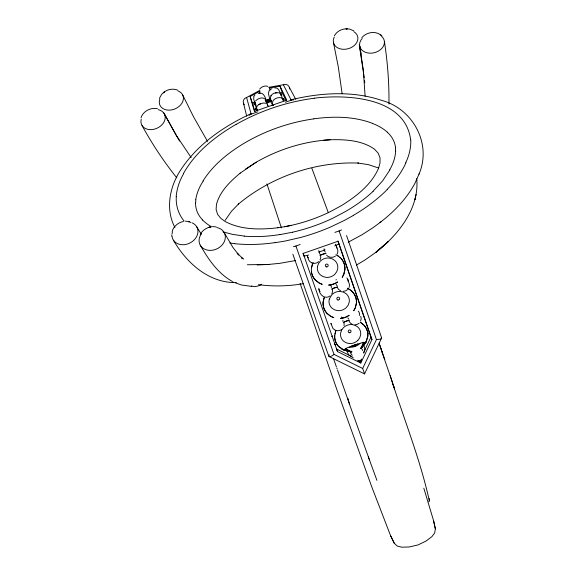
<?xml version="1.0" encoding="UTF-8"?>
<svg xmlns="http://www.w3.org/2000/svg" width="576" height="576" viewBox="0 0 576 576"><rect width="100%" height="100%" fill="white"/><g stroke="black" fill="none" stroke-linecap="round" stroke-linejoin="round"><path stroke-width="0.86" d="M388.951 104.047C389.232 83.066 387.569 62.093 384.394 41.364M195.631 203.062L195.847 199.807M395.546 150.934L395.438 147.737M423.821 488.189L433.562 520.618L435.362 528.883L434.664 533.016L431.827 536.71L425.93 541.13L417.895 544.975L409.212 546.977L401.854 547.2L397.332 546.077L394.265 543.262L390.571 535.658L371.765 486.857L337.19 390.571L300.074 283.298M176.306 196.488C175.651 205.272 178.43 214.25 184.097 221.026M365.573 341.784C362.534 343.361 364.565 347.134 364.954 349.704L363.766 353.059M329.119 354.694C327.73 358.913 332.842 355.478 334.008 354.384L362.678 368.467L364.306 373.183M356.465 265.039L364.723 260.165L376.178 252.115L388.433 241.423L376.049 252.194C398.232 234.792 419.479 208.548 416.75 178.675M311.551 267.35L313.15 262.62M317.477 266.544L318.456 263.664L320.292 261.166A10.807 10.706 -22 0 1 329.249 258.055L332.244 258.862L334.786 260.51A9.302 9.209 -22.5 0 1 337.694 268.891L336.701 271.757L334.865 274.248A10.814 10.714 -22.1 0 1 325.93 277.351L322.949 276.552L320.4 274.91A9.302 9.209 -21.6 0 1 317.47 266.544M334.915 334.116L335.808 330.984M415.001 199.138L414.871 199.714L416.11 194.429M349.034 287.525L349.639 285.142L347.738 279.324M360.598 321.041L361.202 318.679L360.77 316.325M253.865 96.408L253.67 99.209L256.169 106.344M275.918 92.808C269.215 93.622 269.316 100.354 272.75 105.293M418.997 174.197C432.065 143.762 412.891 108.547 381.29 100.26C352.044 90.504 320.206 92.758 290.635 99.85M344.074 325.577L344.074 322.942M312.386 263.988L311.364 268.949A15.228 15.077 -21.2 0 0 315.216 279.972L319.046 283.032L322.135 284.393M331.819 293.81L332.561 291.65L332.41 289.411M324.13 297.562L323.042 302.299A15.134 14.904 -20.8 0 0 326.851 313.193L330.646 316.21L333.72 317.556M324.194 297.756L323.107 302.501A15.142 14.911 -20.8 0 0 326.923 313.402L330.718 316.418L333.792 317.765M335.736 330.768L334.728 335.678A15.062 14.746 -20.6 0 0 338.494 346.457L343.75 350.179L350.237 351.562A17.647 17.287 -21 0 0 351.864 351.504M361.67 358.985L360.511 362.275L360.187 361.39L357.854 360.252M361.354 349.135L362.354 346.637A25.258 6.264 -70.4 0 1 363.6 342.85L363.406 342.281L358.956 343.699A21.067 7.891 -19.1 0 0 357.674 344.009A15.775 5.882 -19.1 0 0 354.312 345.017A15.775 5.882 -19.1 0 0 351.05 346.32L345.499 348.53L345.73 349.142A24.422 5.818 32.1 0 1 348.797 351.137L351.792 352.85M368.827 333.367L369.482 331.711M419.191 173.7L414.878 183.42C404.942 201.866 389.225 216.461 372.146 228.247L362.21 234.634L348.192 242.222M172.13 231.3C173.693 226.267 178.236 222.509 183.37 221.479M361.044 348.12L363.406 342.281M141.034 117.713C143.15 111.096 150.768 107.266 157.435 108.684M336.01 280.015L336.254 279.454M428.89 501.833L429.343 500.818C419.926 458.201 403.2 417.305 390.218 375.646M159.401 98.402L161.633 94.306L164.326 91.951L163.318 92.765C167.112 89.273 173.009 88.164 177.775 90.194M405.907 162.835C401.429 172.807 394.726 181.62 387.144 189.425M363.492 352.771L370.937 337.111L337.896 241.106M303.091 253.231L337.486 351.576L360.799 363.038L371.966 339.552L338.126 241.229L303.084 253.44L304.099 256.118M362.678 368.467L376.43 339.588L339.12 230.94A5.926 1.418 -18.8 0 0 341.539 229.939M364.543 373.882L381.65 338.004L346.558 235.519M360.187 361.39L360.929 359.842M337.046 254.218C338.53 251.719 337.795 248.81 336.413 246.449M389.938 169.862L382.507 181.008L373.025 191.275M183.384 173.657C195.3 152.201 215.258 136.426 236.189 124.301M320.076 259.855L320.818 257.191L320.371 254.786M342.202 277.193L343.778 274.205L344.88 269.431A15.214 15.07 -22.8 0 0 341.078 258.401M342.274 277.38L343.85 274.385L344.952 269.611A15.228 15.077 -22.8 0 0 341.158 258.574L339.941 257.263M353.736 310.579L355.306 307.613L356.407 302.89A15.134 14.904 -21.8 0 0 352.649 291.982L351.518 290.858M353.815 310.781L355.392 307.814L356.494 303.091A15.142 14.911 -21.8 0 0 352.735 292.169L350.258 289.836L347.364 288.18M225.13 220.349L231.538 211.198L238.687 203.81L238.262 204.206C271.361 176.659 315.338 161.424 358.409 163.066L357.826 163.022L368.395 164.642L378.569 167.983M203.004 180.965C213.192 164.678 228.701 152.446 245.023 142.733A160.517 135.202 -18.6 0 1 313.841 118.865M334.354 35.813C336.802 31.27 342.115 28.498 347.242 28.886L345.96 28.865L349.524 29.045L353.837 30.866M200.218 234.396C202.298 230.494 206.215 227.815 210.506 226.915M259.639 89.122C261.353 86.659 265.061 85.378 267.883 86.342M257.026 106.445L258.264 104.926L259.834 104.105M254.023 96.07L254.923 94.968M270.706 95.926L271.015 95.551M255.578 100.98C257.738 98.395 262.433 96.617 265.277 99.144M357.797 340.416L359.618 337.975L360.598 335.16A9.202 9.014 -21.2 0 0 357.768 326.959L355.255 325.361L352.303 324.576A10.692 10.469 -21 0 0 343.447 327.665L341.618 330.113L340.646 332.935A9.202 9.014 -20.8 0 0 343.498 341.129L346.018 342.72L348.962 343.498A10.699 10.476 -21 0 0 357.79 340.416M361.836 37.678C366.358 32.177 375.538 30.506 381.11 35.316M240.278 173.059C230.227 181.418 219.967 191.268 216.475 204.293L216.101 209.513L217.591 214.33L220.817 218.326L225.115 221.479C241.164 230.119 260.784 229.752 277.819 227.758L277.985 227.736M256.68 107.215L256.154 107.626A13.529 2.29 -19.1 0 0 256.673 109.325L257.335 109.325M256.363 108.23L256.889 107.82M255.334 102.823L254.822 103.219A13.183 2.174 -19.1 0 0 255.312 104.832L255.96 104.832M255.125 102.233L254.614 102.629A13.183 2.167 -19.1 0 0 255.103 104.242L255.751 104.234M240.098 173.196L256.198 162.216L245.383 169.207M379.98 222.559L380.952 221.861M331.661 336.6L332.582 335.995M318.744 261.655L316.822 262.894L314.395 263.39L311.998 262.944M347.602 289.606L345.686 290.83L343.282 291.326M359.179 323.143L357.278 324.36L354.888 324.864M341.885 349.582L345.73 349.142M353.362 215.446L344.318 220.457L330.206 227.167A170.467 131.969 -18.7 0 1 300.571 237.485L285.329 241.006L275.098 242.698M256.075 162.288C278.611 149.278 304.15 141.242 330.163 139.774C343.944 139.356 361.908 140.011 374.573 149.285L378.137 153.13L380.023 157.81L380.009 162.922L378.648 168.048C371.52 184.745 356.328 196.351 341.33 205.682L329.609 212.018C315.36 218.909 300.19 223.891 284.616 226.706L277.819 227.758M254.945 111.658L252.418 103.104L254.743 101.83M246.737 116.287L243.482 103.219C242.59 100.793 244.202 98.071 246.6 97.517L259.589 90.497M269.424 87.998L280.008 86.126L286.798 100.159L254.477 111.391L250.106 96.516L260.237 91.037M335.448 256.061C332.762 258.062 328.788 257.695 326.549 255.19M330.113 295.92C325.145 299.736 319.212 294.782 318.989 289.346M341.791 329.429L339.602 330.53L337.363 330.754L335.225 330.192M251.345 113.501C223.805 126.259 197.46 144.209 180.677 170.014C169.625 186.646 165.19 209.246 174.931 227.52M259.978 104.04L263.405 102.996L265.594 103.255M258.919 104.53L260.431 103.831M271.973 88.675C266.162 90.245 269.093 97.445 271.022 101.066M268.668 87.343L283.363 84.737C285.602 83.7 288.59 84.874 289.325 87.286L295.819 99.454M249.034 115.466A5.594 5.508 63.6 0 1 251.15 114.142L257.825 111.816M285.365 102.247L291.211 100.21L283.363 84.737M293.4 246.708A5.926 1.418 -19.4 0 0 295.92 245.981L300.161 244.505M334.886 232.409L339.12 230.94M258.206 93.463C263.743 91.08 265.918 98.539 266.645 102.586M275.882 92.815L279.036 92.83M275.335 92.945L276.898 92.585M292.435 232.243L279.806 234.655M295.582 260.546L279.857 263.318L268.114 264.485M284.486 226.728L291.226 225.396M279.634 93.182L282.276 92.729L286.15 100.814M303.206 283.694C288.454 286.243 273.312 286.632 258.466 284.659M363.607 342.85L364.198 342.763M313.841 118.814C333.31 116.222 353.83 116.222 372.413 123.329M314.136 98.201C346.716 94.234 405.202 96.89 410.659 139.853M274.788 87.89C278.827 87.278 279.943 92.218 280.757 95.134M323.719 140.242L330.163 139.774M257.206 264.96L269.078 264.442L247.334 264.758M281.815 98.482L282.492 98.474A13.529 2.29 -19.1 0 1 283.241 100.087M212.501 226.606L216.144 226.886M185.35 221.177L189.511 221.544M376.488 339.588L380.426 339.142L381.665 338.04M251.791 286.409L241.567 285.019L235.75 282.96M233.446 282.593C207.065 281.606 185.976 262.008 173.419 240.199M244.325 236.081L232.387 234.353L222.955 231.854M234.742 243.626L229.882 243M281.657 97.884C277.87 96.718 271.411 99.187 272.585 104.018M322.078 284.206L318.982 282.845L315.158 279.785A15.214 15.07 -21.2 0 1 311.422 271.858M351.936 356.566L336.686 349.063L337.486 351.576M364.536 373.91L328.867 356.414L292.867 254.218M347.443 288.374L350.338 290.03M335.83 254.722L338.738 256.399M345.499 348.53L350.971 351.641M334.188 344.023L335.736 344.909M231.998 281.232C217.634 273.218 208.21 259.006 200.189 245.102M353.326 357.84L348.775 355.01L346.795 350.777L345.319 349.387M360.353 362.232L357.941 360.727M360.338 322.193L364.183 325.404M360.425 322.402L363.06 324.295M352.224 324.245L350.323 323.028L349.063 321.206M340.618 290.75L338.695 289.512L337.428 287.669M311.753 262.836L309.816 261.583L308.527 259.726L307.505 256.522M337.262 255.319L340.013 257.436M242.705 258.581L241.43 257.702L243.367 259.027L237.197 253.238L238.817 254.981L232.862 247.37L224.136 232.474M334.93 329.998L332.986 328.522L330.854 323.294M380.29 34.596L381.982 36.086M387.252 132.185L389.124 134.035A35.042 28.217 -14.7 0 1 395.525 147.722M202.615 219.967L200.376 217.354A35.071 28.253 -22.7 0 1 195.545 203.076M176.774 177.826C163.721 161.453 152.107 143.928 142.049 125.561M191.167 157.565L176.148 135.151L164.484 114.199M201.168 234.043L196.438 226.318M207.562 141.444L193.579 116.892L182.75 95.076M179.496 141.077L163.836 112.939M267.221 104.386L267.955 105.624M392.501 383.882L392.904 384.631M243.482 103.219L244.325 104.789M390.571 535.658L394.265 543.262M393.113 385.056L393.552 386.021M370.937 337.111L371.966 339.552M393.782 386.575L394.618 388.937M311.861 168.286L328.277 212.573M359.842 360.454L360.799 363.038M349.618 404.59L369.518 460.066M376.913 480.341L368.316 456.797M265.205 100.512A12.017 1.75 -19.1 0 1 267.883 99.526L268.121 100.21M268.013 100.253L268.15 100.649A13.882 13.608 70.8 0 1 265.91 101.21M359.957 343.49A13.694 13.356 -20.8 0 1 354.974 346.493L354.636 345.528A13.867 13.529 -21.2 0 0 357.674 344.009M354.312 345.024L354.506 345.578A13.961 13.421 -23.5 0 1 351.065 346.385M250.106 96.516L252.418 103.104M295.92 245.981L334.008 354.384M336.384 366.804L333.612 358.898M336.773 367.927L337.169 369.043M259.438 91.836L260.021 93.499M255.218 104.206L257.213 109.901M265.982 100.346L267.962 106.042M379.519 344.779L382.594 353.686M379.303 344.232L379.692 345.362M380.477 347.63L380.866 348.761M381.643 351.014L382.032 352.138M269.734 88.366L270.31 90.036M280.008 86.126L282.276 92.729M281.34 95.126L283.306 100.836M379.13 343.051L384.768 359.597M281.434 227.93L266.94 183.91M338.026 241.2L338.616 243.079M338.846 243.85L338.875 243.95A162.706 159.847 71.1 0 1 334.706 245.93M246.6 97.517L251.143 114.134M348.264 400.212L349.697 404.618A204.718 2.556 70.8 0 1 337.558 370.159M435.362 528.883L433.562 520.618M333.497 42.718L338.249 66.622L342.151 93.766M348.17 399.78L347.969 398.311M289.325 87.286L289.634 89.042M359.294 45.036L364.226 77.724M359.762 46.361L363.319 70.099L365.126 96.228M359.611 45.454L361.116 54.144M171.727 235.044L171.893 236.066M364.507 80.222L364.788 82.728M429.343 500.818L429.235 498.478M353.88 31.702A12.478 9.425 -14.7 0 1 355.565 44.201A12.478 9.425 -14.7 0 1 339.523 48.636A12.478 9.425 -14.7 0 1 334.289 37.116M381.773 36.511A12.586 9.547 -13.5 0 1 380.462 49.702A12.586 9.547 -13.5 0 1 363.6 51.401A12.586 9.547 -13.5 0 1 362.189 38.484M158.17 109.663A12.6 9.569 -24 0 1 164.405 121.183A12.6 9.569 -24 0 1 149.436 129.607A12.6 9.569 -24 0 1 141.264 119.174M178.128 90.994A12.492 9.446 -22.8 0 1 181.958 103.133A12.492 9.446 -22.8 0 1 166.594 109.944A12.492 9.446 -22.8 0 1 159.854 99.094M261.67 284.242A11.995 11.369 -45.6 0 1 251.316 285.998M216.792 227.534A13.543 11.074 -24.9 0 1 224.078 242.122A13.543 11.074 -24.9 0 1 205.603 249.602A13.543 11.074 -24.9 0 1 201.42 233.762M236.362 282.715A12.002 11.066 -45 0 1 232.351 281.858M172.015 236.268A13.464 10.894 -26 0 0 177.624 243.698A13.464 10.894 -26 0 0 195.739 238.046A13.464 10.894 -26 0 0 192.211 222.883M172.022 234.094A13.464 10.894 -26 0 1 172.519 231.854M188.712 221.976A13.464 10.894 -26 0 1 191.066 222.466M353.095 345.967A6.444 6.3 -20.9 0 1 355.997 344.945M362.534 349.416A5.717 5.58 -21 0 1 362.635 350.611M361.31 346.903A5.717 5.58 -21 0 1 361.649 347.328M352.296 355.234A5.717 5.58 -20.8 0 1 350.453 352.562M308.405 257.976A5.81 5.767 -16.8 0 1 307.289 255.967M318.658 250.625A5.81 5.767 -17.5 0 1 319.687 254.016M325.303 252.058A5.81 5.767 -28 0 1 324.007 248.76M335.311 244.289A5.81 5.767 -28.6 0 1 336.607 248.148M330.71 284.789A5.774 5.702 -18.6 0 1 331.33 287.582M320.09 291.478A5.774 5.702 -18.2 0 1 318.802 288.216M346.86 277.884A5.774 5.702 -24.9 0 1 348.199 281.678M337.349 286.006A5.774 5.702 -24.5 0 1 336.089 284.177M342.864 320.198A5.746 5.645 -19.1 0 1 342.821 321.278M341.59 316.973A5.746 5.645 -19.1 0 1 342.504 318.528M331.69 324.619A5.746 5.645 -18.8 0 1 331.02 323.611M358.315 311.119A5.746 5.645 -23.4 0 1 359.597 315.482M348.847 319.176A5.746 5.645 -23.2 0 1 347.854 317.88M360.468 348.25A17.633 17.273 -21 0 0 361.771 347.278L366.005 342.166L367.812 335.981A15.048 14.738 -21.3 0 0 364.097 325.195M351.785 351.281A17.633 17.273 -21 0 1 350.158 351.331L343.67 349.956L338.429 346.234A15.048 14.738 -20.6 0 1 334.649 335.462M343.354 322.301A17.626 17.258 -21 0 1 349.121 320.285M360.554 348.473A17.647 17.287 -21 0 0 361.858 347.501L366.091 342.389L367.906 336.204A15.062 14.746 -21.3 0 0 364.183 325.404M343.426 322.51A17.633 17.266 -21 0 1 349.2 320.494M349.042 315.274A17.734 17.467 -21.3 0 1 340.308 318.312M331.776 289.015A17.719 17.446 -21.3 0 1 337.579 286.992M349.121 315.475A17.741 17.474 -21.3 0 1 340.38 318.521M331.841 289.21A17.734 17.453 -21.3 0 1 337.651 287.186M337.486 281.923A17.834 17.662 -22.1 0 1 328.702 284.983M320.069 255.362A17.82 17.64 -22 0 1 325.901 253.332M337.558 282.11A17.842 17.669 -22.1 0 1 328.774 285.17M320.126 255.535A17.834 17.647 -21.9 0 1 325.966 253.505M354.506 345.578A13.867 13.529 -20.8 0 1 351.05 346.32M348.797 351.137A16.128 15.797 -20.9 0 1 346.795 350.777M354.974 346.493A13.694 13.356 -20.8 0 1 349.214 347.234M363.859 345.024A16.193 15.862 -21 0 1 362.354 346.637M265.867 101.03A12.182 1.778 -19.1 0 1 270.914 99.302A13.882 13.608 70.7 0 1 268.15 100.656M265.529 100.973A12.254 1.102 -18.3 0 1 267.962 100.138M267.883 99.526A12.017 1.75 -19.1 0 1 270.302 98.734M291.211 100.217A5.594 5.508 79.5 0 1 293.695 99.95M280.483 94.306A13.183 2.174 -19.1 0 1 281.549 95.494M280.282 93.708A13.183 2.167 -19.1 0 1 280.994 95.242M271.109 100.188A15.422 2.534 -19.1 0 1 267.314 101.534M266.45 103.183A15.869 2.693 -19.1 0 1 271.57 101.405M282.701 99.079A13.529 2.29 -19.1 0 1 283.81 100.339M256.889 109.93A13.529 2.29 -19.1 0 1 256.363 108.238M273.118 105.199A15.826 2.671 -19.1 0 1 271.8 105.689M273.334 105.271A5.098 0.871 -19 0 1 272.765 104.558M382.802 354.377A204.682 4.658 70.8 0 1 394.625 388.937M372.362 123.408A57.305 46.39 -15.8 0 1 387.346 132.113M395.683 150.926A54.266 43.61 -15.8 0 1 389.693 169.776M373.126 191.347A129.29 101.498 -18.5 0 1 344.412 212.098L333.072 218.095A151.02 117.482 -18.7 0 1 292.435 232.236M279.799 234.562A126.403 99.353 -19.1 0 1 244.303 236.174M211.81 226.944A57.535 46.238 -21.5 0 1 202.536 220.032M195.703 199.807A54.893 44.424 -21.7 0 1 203.242 181.051M236.232 124.366A179.978 151.15 -18.6 0 1 314.136 98.258M410.774 139.846A66.679 53.424 -15.6 0 1 405.698 162.785M387.288 189.526A143.935 112.673 -18.4 0 1 353.311 215.374M275.098 242.597A141.811 111.11 -19.1 0 1 234.713 243.727M176.184 196.495A67.262 54.151 -21.9 0 1 183.586 173.722M325.102 249.883A162.706 159.847 71.1 0 1 318.564 252.158M308.585 255.031A162.706 159.847 71.1 0 1 304.099 256.097M329.35 298.958L329.126 299.923A9.252 9.108 -21 0 0 332.014 308.203L334.548 309.816L337.507 310.608A10.757 10.591 -21.3 0 0 346.392 307.512L348.228 305.05L349.207 302.206A9.252 9.108 -21.6 0 0 346.342 293.918L343.807 292.291L340.841 291.492A10.75 10.584 -21.3 0 0 331.934 294.602L329.35 298.958M210.456 226.958L208.512 227.477L210.456 226.958M349.358 332.741A1.426 1.397 -21 0 0 350.986 330.89A1.426 1.397 -21 0 0 348.566 330.451A1.426 1.397 -21 0 0 349.358 332.741M337.982 300.002A1.433 1.411 -21.3 0 0 339.617 298.138A1.433 1.411 -21.3 0 0 337.183 297.684A1.433 1.411 -21.3 0 0 337.982 300.002M326.484 266.897A1.44 1.433 -22.1 0 0 328.118 265.018A1.44 1.433 -22.1 0 0 325.67 264.564A1.44 1.433 -22.1 0 0 326.484 266.897M266.22 102.557A15.422 2.542 -19.1 0 0 271.318 100.786A15.869 2.686 -19.1 0 0 266.242 102.578"/></g></svg>
